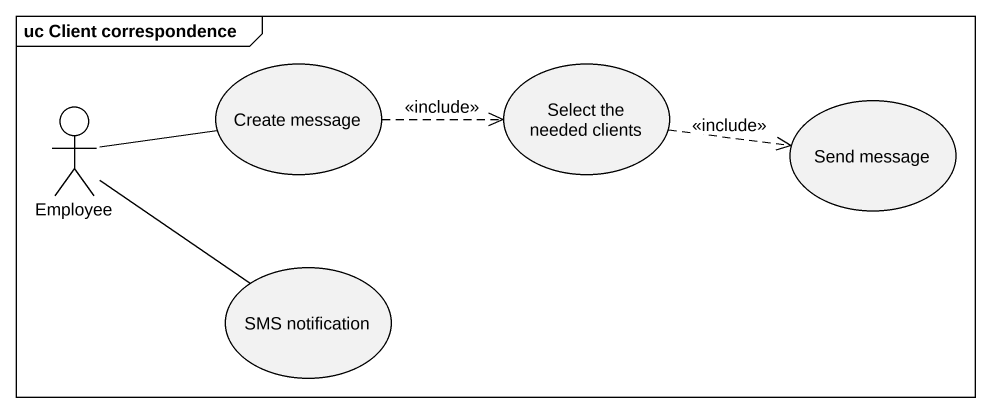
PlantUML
@startuml
mainframe uc Client correspondence
usecase "Create message" as Create_message
usecase "Select the needed clients" as Select_the_needed_clients
actor Employee
usecase "Send message" as Send_message
usecase "SMS notification" as SMS_notification
Create_message .right.> Select_the_needed_clients : <<include>>
Select_the_needed_clients .right.> Send_message : <<include>>
Employee -right- Create_message
Employee -- SMS_notification
@enduml
